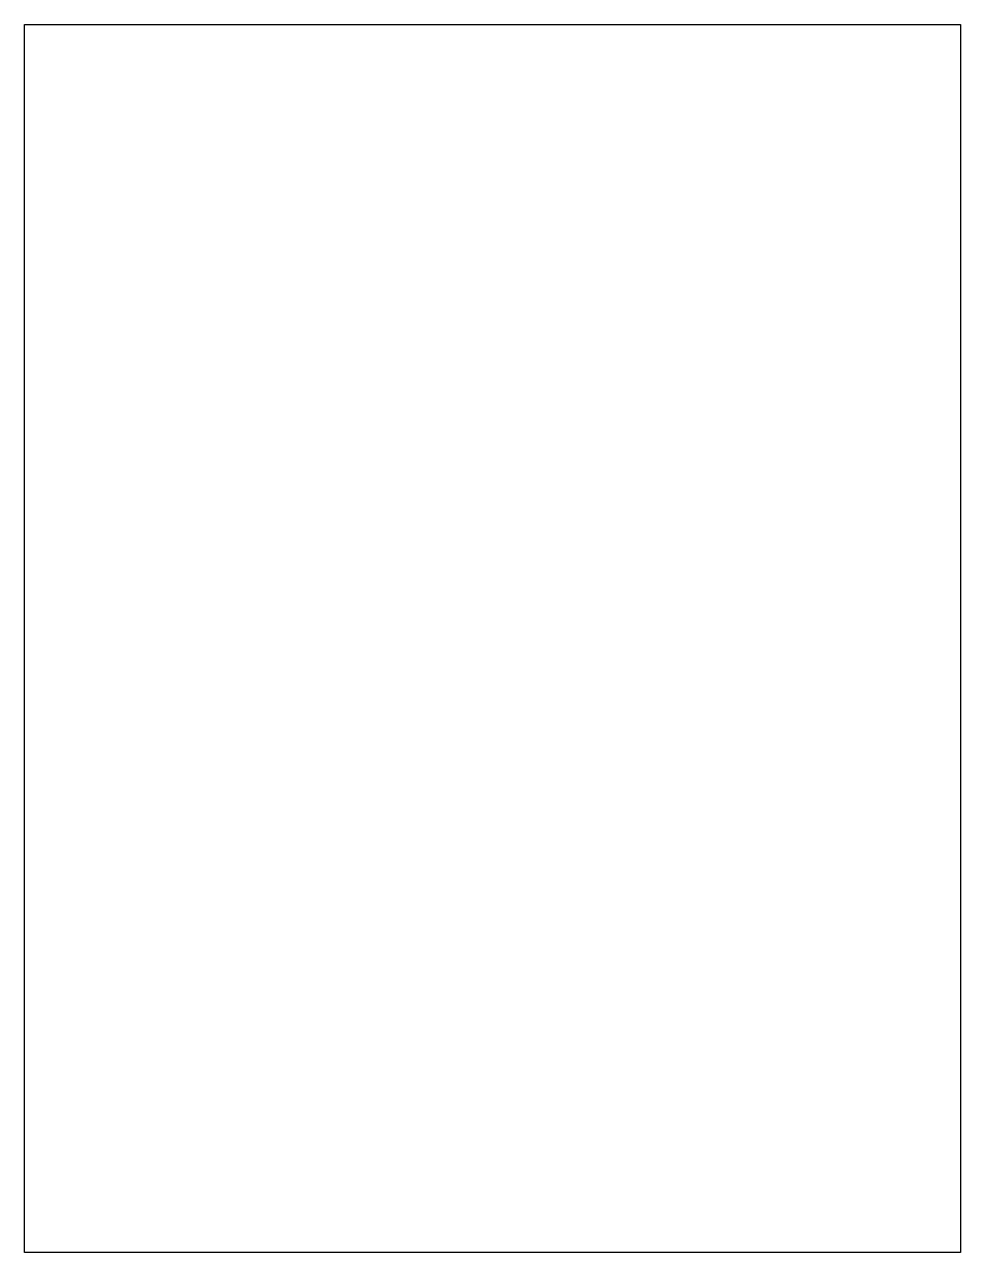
# Paper-space layout 'JIC A Title Block (portrait)' of a CAD drawing. Header units: inches. Extents: x 0 to 8, y 0 to 10.5.
import ezdxf

# ---------------------------------------------------------------- set-up
doc = ezdxf.new("R2010")
doc.units = ezdxf.units.IN
doc.header["$MEASUREMENT"] = 0
doc.layers.add('Viewport', color=7, linetype='Continuous', true_color=0x000000)

psp = doc.layouts.new('JIC A Title Block (portrait)')

# ---------------------------------------------------------------- linework, layer by layer
at = {"layer": 'Viewport'}
psp.add_lwpolyline([(0.026, 10.503), (8.026, 10.503), (8.026, 10.503), (8.026, 10.503), (8.026, 0.003), (8.026, 0.003), (8.026, 0.003), (0.026, 0.003)], close=True, dxfattribs=at)

# ---------------------------------------------------------------- viewports
vp = psp.add_viewport(center=(4.026, 5.253), size=(8, 10.5), view_center_point=(4, 5.25), view_height=10.5, dxfattribs=at)
vp.dxf.flags = 0x10000  # cut along an outline
vp.dxf.clipping_boundary_handle = psp.add_lwpolyline([(0.026, 10.503), (8.026, 10.503), (8.026, 10.503), (8.026, 10.503), (8.026, 0.003), (8.026, 0.003), (8.026, 0.003), (0.026, 0.003)], format="xyb", close=True, dxfattribs={"invisible": 1}).dxf.handle

doc.saveas('drawing.dxf')
